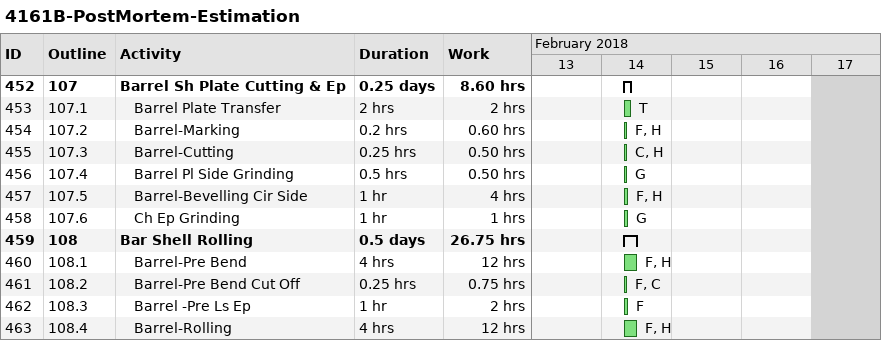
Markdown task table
4161B-PostMortem-Estimation

| ID | WBS | Task | Duration | Start | Finish | Resources | Work (h) |
|---|---|---|---|---|---|---|---|
| 452 | 107 | **Barrel Sh Plate Cutting & Ep** | 0.25d | 2018-02-14 | 2018-02-14 |  | 8.60 |
| 453 | 107.1 | Barrel Plate Transfer | 2h | 2018-02-14 | 2018-02-14 | T | 2 |
| 454 | 107.2 | Barrel-Marking | 0.2h | 2018-02-14 | 2018-02-14 | F, H | 0.60 |
| 455 | 107.3 | Barrel-Cutting | 0.25h | 2018-02-14 | 2018-02-14 | C, H | 0.50 |
| 456 | 107.4 | Barrel Pl Side Grinding | 0.5h | 2018-02-14 | 2018-02-14 | G | 0.50 |
| 457 | 107.5 | Barrel-Bevelling Cir Side | 1h | 2018-02-14 | 2018-02-14 | F, H | 4 |
| 458 | 107.6 | Ch Ep Grinding | 1h | 2018-02-14 | 2018-02-14 | G | 1 |
| 459 | 108 | **Bar Shell Rolling** | 0.5d | 2018-02-14 | 2018-02-14 |  | 26.75 |
| 460 | 108.1 | Barrel-Pre Bend | 4h | 2018-02-14 | 2018-02-14 | F, H | 12 |
| 461 | 108.2 | Barrel-Pre Bend Cut Off | 0.25h | 2018-02-14 | 2018-02-14 | F, C | 0.75 |
| 462 | 108.3 | Barrel -Pre Ls Ep | 1h | 2018-02-14 | 2018-02-14 | F | 2 |
| 463 | 108.4 | Barrel-Rolling | 4h | 2018-02-14 | 2018-02-14 | F, H | 12 |
